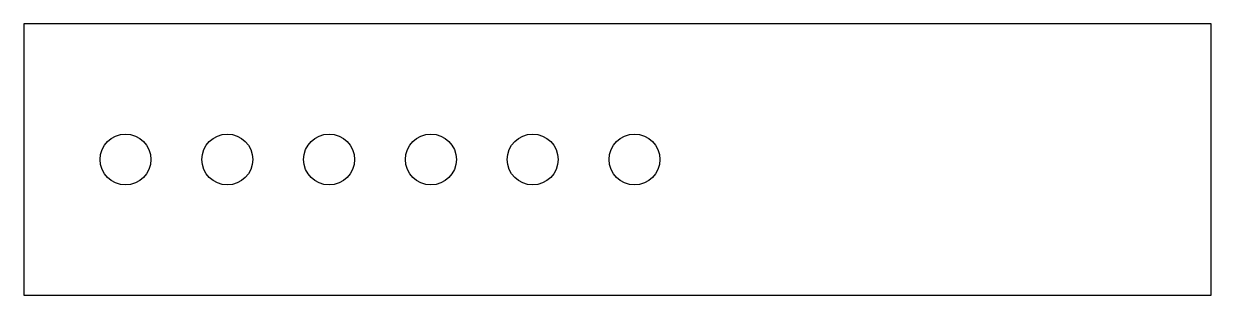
# Model space of a CAD drawing. Header units: millimetres. Extents: x 0 to 35, y 0 to 8.
import ezdxf

# ---------------------------------------------------------------- set-up
doc = ezdxf.new("R2010")
doc.units = ezdxf.units.MM

msp = doc.modelspace()

# ---------------------------------------------------------------- linework, layer by layer
msp.add_lwpolyline([(0, 0), (35, 0), (35, 8), (0, 8)], close=True)
for centre in [(3, 4), (6, 4), (9, 4), (12, 4), (15, 4), (18, 4)]:
    msp.add_circle(centre, 0.75)

doc.saveas('drawing.dxf')
